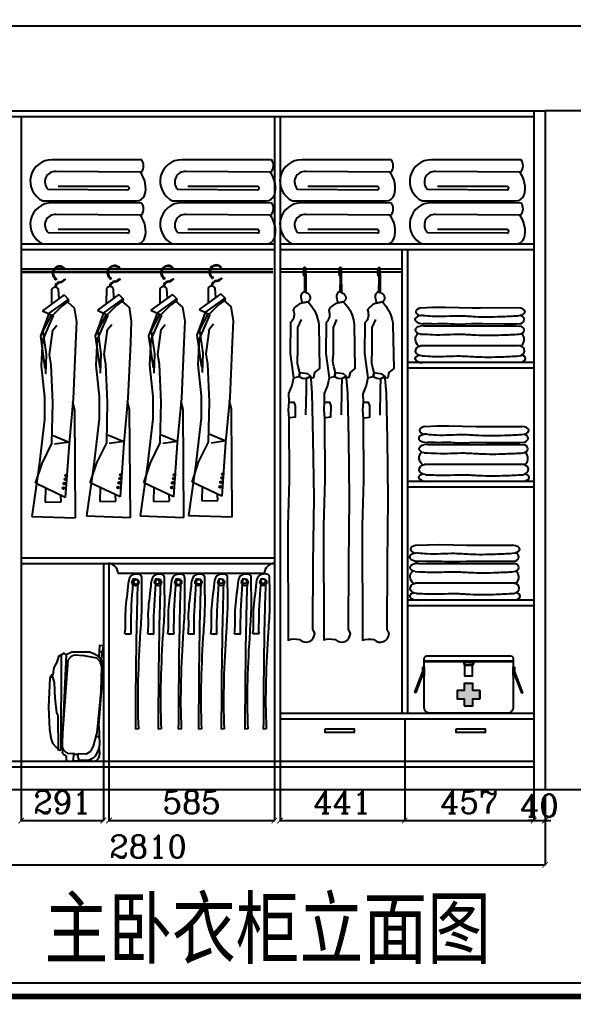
# Model space of a CAD drawing. Header units: millimetres. Extents: x 512961 to 1001058, y -961995 to -458543.
# Drawn here: x 901992 to 903953, y -886619 to -883153 of the extents above; entities that cross this region are included whole.
import ezdxf

# ---------------------------------------------------------------- set-up
doc = ezdxf.new("R2010")
doc.units = ezdxf.units.MM
doc.header["$MEASUREMENT"] = 0
doc.header["$PDMODE"] = 3
doc.layers.get('0').update_dxf_attribs({"linetype": 'CONTINUOUS'})
doc.layers.get('DEFPOINTS').update_dxf_attribs({"linetype": 'CONTINUOUS'})
for name, color, linetype in [('txt', 7, 'CONTINUOUS'), ('WINDOW', 5, 'CONTINUOUS'), ('家具内线', 8, 'CONTINUOUS'), ('家具外线', 4, 'CONTINUOUS'), ('衣服', 7, 'CONTINUOUS')]:
    doc.layers.add(name, color=color, linetype=linetype)
doc.styles.get("Standard").update_dxf_attribs({"font": 'complex.shx', "bigfont": 'hzxy.shx'})
doc.dimstyles.new('LMDIM40', dxfattribs={"dimtxt": 80, "dimasz": 20, "dimexe": 0, "dimexo": 0, "dimgap": 25, "dimtad": 1, "dimdec": 0, "dimzin": 0, "dimdsep": 46, "dimtxsty": 'Standard', "dimblk1": 'DOT', "dimblk2": 'DOT', "dimsah": 1, "dimcen": 0, "dimclrd": 2, "dimclre": 2, "dimclrt": 2, "dimadec": 0, "dimazin": 0, "dimtfac": 1, "dimtdec": 0, "dimtmove": 2, "dimatfit": 3, "dimldrblk": 'DOT', "dimfxl": 0, "dimtolj": 1, "dimtzin": 0, "dimarcsym": 0})

# ---------------------------------------------------------------- blocks, each defined once
blk = doc.blocks.new('F10')
at = {"layer": '衣服', "color": 44, "ltscale": 10}
for p, q in [((6634.2, -1150.5), (6620.9, -1151)), ((6634.2, -1150.5), (6958.8, -1150.5)), ((6958.8, -1150.5), (6972.2, -1151)), ((6968.2, -1220.8), (6622.2, -1220.6)), ((6980.8, -1219.9), (6968.2, -1220.8)), ((6616.7, -1279.6), (6629.2, -1280.5)), ((6966.9, -1280.5), (6629.2, -1280.5)), ((6979.4, -1279.6), (6966.9, -1280.5))]:
    blk.add_line(p, q, dxfattribs=at)
at = {"layer": '衣服', "color": 44, "ltscale": 10, "extrusion": (0, 0, -1)}
for centre, major_axis, ratio, start_param, end_param in [((6637.4, -1200.2), (-32, 11.3), 0.862801, -1.192911, 0.471711), ((6624.1, -1165.3), (-20.1, 0.5), 0.720212, -1.479104, 1.392604), ((6627, -1238.4), (22.8, 0.3), 0.800378, 1.607614, 4.511833), ((6641.9, -1267.6), (-38.8, 1.8), 0.43629, -0.88524, 0.83942)]:
    blk.add_ellipse(centre, major_axis=major_axis, ratio=ratio, start_param=start_param, end_param=end_param, dxfattribs=at)
at = {"layer": '衣服', "color": 44, "ltscale": 10}
for centre, major_axis, ratio, start_param, end_param in [((6968.9, -1165.3), (20.1, 0.5), 0.720212, -1.479104, 1.392604), ((6955.6, -1200.2), (32.4, 8.9), 0.926153, -0.967698, 0.517897), ((6967.6, -1238.7), (22.8, 1.6), 0.795435, -1.5312, 1.373019), ((6954.3, -1267.6), (38.8, 1.8), 0.43629, -0.88524, 0.83942)]:
    blk.add_ellipse(centre, major_axis=major_axis, ratio=ratio, start_param=start_param, end_param=end_param, dxfattribs=at)
for points in [[(6621.9, -1179.7), (6641.3, -1179.7), (6671.3, -1182.2), (6715.1, -1181.4), (6765.7, -1178.8), (6829.5, -1184.4), (6901, -1183.6), (6951, -1180.8), (6971.1, -1179.7)], [(6626.4, -1256.7), (6643.1, -1256.7), (6670, -1259.2), (6713.8, -1258.4), (6764.4, -1255.8), (6828.1, -1261.4), (6899.7, -1260.6), (6949.7, -1257.8), (6969.8, -1256.7)]]:
    blk.add_open_spline(points, degree=3, knots=[0, 0, 0, 0, 82.692107, 208.816913, 333.263657, 470.313593, 700.872869, 855.439779, 855.439779, 855.439779, 855.439779], dxfattribs=at)
blk = doc.blocks.new('11111')
at = {"layer": '衣服', "color": 44, "ltscale": 10}
for p, q in [((-8.5, 56.1), (34.5, 58.3)), ((34.5, 58.3), (77.4, 58.5)), ((77.4, 58.5), (174.3, 56.3)), ((174.3, 56.3), (202.9, 56.6)), ((202.9, 56.6), (322, 56.9)), ((322, 56.9), (335.4, 56.4)), ((29.2, -0.5), (0, 0)), ((29.2, -0.5), (29.2, -0.5)), ((34.9, -1.3), (29.2, -0.5)), ((52.2, -0.8), (34.9, -1.3)), ((70.1, -0.5), (52.2, -0.8)), ((84.5, -0.5), (70.1, -0.5)), ((96.7, -1.7), (84.5, -0.5)), ((111.6, -2.3), (96.7, -1.7)), ((135.4, -2.6), (111.6, -2.3)), ((149.9, -1.7), (135.4, -2.6)), ((171, -0.5), (149.9, -1.7)), ((209.8, -1.1), (171, -0.5)), ((287.2, -1.6), (209.8, -1.1)), ((331.4, -1.4), (287.2, -1.6)), ((344, -0.5), (331.4, -1.4))]:
    blk.add_line(p, q, dxfattribs=at)
for centre, major_axis, ratio, start_param, end_param in [((3.2, 42.5), (29.8, 1), 0.504911, 1.957369, 4.267287), ((332.1, 42.3), (-28.5, 0), 0.497449, 1.646974, 4.598653), ((0, 14.6), (29.4, 0), 0.497449, 1.570796, 4.712389), ((318.8, 14.1), (38.7, 1.4), 0.515964, -0.881543, 0.821447)]:
    blk.add_ellipse(centre, major_axis=major_axis, ratio=ratio, start_param=start_param, end_param=end_param, dxfattribs=at)
blk.add_open_spline([(0, 29.2), (10.6, 28.3), (37.5, 25.7), (81.3, 26.5), (131.9, 29.1), (195.7, 23.5), (264.2, 24.3), (314.2, 27.1), (334.3, 28.2)], degree=3, knots=[0, 0, 0, 0, 82.692107, 208.816913, 333.263657, 470.313593, 700.872869, 855.439779, 855.439779, 855.439779, 855.439779], dxfattribs=at)
blk = doc.blocks.new('F5')
at = {"color": 44, "ltscale": 10}
blk.add_blockref('11111', (4873.2, -1278), dxfattribs=at)
blk = doc.blocks.new('16y')
at = {"color": 44}
for points in [[(10706.9, 5570.1, 0.366669), (10695.2, 5550.2, 0.035353), (10700.2, 5530.3, 0.19275), (10667.7, 5505, -0.311404), (10658.7, 5460.6), (10657, 5351.4), (10668.7, 5265.7), (10663.1, 5238.3), (10651.5, 5209.6), (10652, 5179.3), (10650.4, 5152.7), (10652.4, 5121.1), (10653.8, 4903.1), (10648.7, 4742.5), (10649.9, 4338, -0.132042), (10690.5, 4340, 0.663423), (10744.1, 4361.5), (10737.7, 4376.2), (10738.2, 4609.9), (10741.5, 4839.2), (10738.3, 5049.7), (10735.5, 5211.3), (10730.9, 5264.5)], [(10706.9, 5570.1), (10718, 5564.8, -0.581727), (10720.4, 5534), (10700.2, 5530.3), (10720.4, 5534), (10733.5, 5517.6, -0.139646), (10758, 5453.1), (10760.5, 5298.6), (10743.1, 5284.6), (10739.2, 5265.8), (10730.9, 5264.5), (10730.4, 5270), (10720, 5279.3), (10691.5, 5283.1), (10685.7, 5305.3, -0.110439), (10684.2, 5348.7), (10684.2, 5443.5), (10696.7, 5471.9)]]:
    blk.add_lwpolyline(points, format="xyb", dxfattribs=at)
for points in [[(10668.7, 5265.7), (10688.4, 5270.2), (10691.5, 5283.1), (10688.4, 5270.2), (10700.3, 5264.3), (10713.8, 5262.6), (10730.4, 5270), (10713.8, 5262.6), (10713.2, 5223.6), (10711.6, 5134.3)], [(10652, 5179.3), (10670.2, 5179.7), (10674.8, 5166.6), (10674.4, 5125.9), (10657.4, 5123.6), (10652.3, 5123.3)]]:
    blk.add_lwpolyline(points, dxfattribs=at)
at = {"layer": '衣服', "color": 44}
blk.add_lwpolyline([(10705.5, 5625.7), (10704, 5636.3), (10704.9, 5652.3), (10706.6, 5655.2, -0.689315), (10711.3, 5654.4), (10711.8, 5639.4), (10712.1, 5628.8), (10712.4, 5567.5)], format="xyb", dxfattribs=at)
for points in [[(10707.9, 5625.2), (10708.2, 5634.4), (10708.4, 5642.9), (10708.4, 5651.3)], [(10708.4, 5569.4), (10708.9, 5617.5), (10709.3, 5624.2), (10707.9, 5625.2), (10705.5, 5625.7)]]:
    blk.add_lwpolyline(points, dxfattribs=at)
blk = doc.blocks.new('t5d')
at = {"ltscale": 10}
blk.add_hatch(color=8, dxfattribs=at).paths.add_polyline_path([(25841.9, -14914.3), (25841.9, -14939.3), (25871.9, -14939.3), (25871.9, -14914.3), (25896.9, -14914.3), (25896.9, -14884.3), (25871.9, -14884.3), (25871.9, -14859.3), (25841.9, -14859.3), (25841.9, -14884.3), (25816.9, -14884.3), (25816.9, -14914.3)])
at = {"color": 44}
for p, q in [((25700, -14832.1), (25700, -14772.1)), ((25700, -14780.1), (26015, -14780.1)), ((26015, -14780.1), (26015, -14832.1)), ((25816.9, -14884.3), (25816.9, -14914.3)), ((25896.9, -14884.3), (25896.9, -14914.3)), ((26045.4, -14893.4), (26048.2, -14892.3))]:
    blk.add_line(p, q, dxfattribs=at)
at = {"color": 8}
blk.add_line((25700, -14782.1), (26015, -14782.1), dxfattribs=at)
at = {"color": 44, "ltscale": 10}
blk.add_lwpolyline([(25669.7, -14891.7), (25666.9, -14890.6), (25695, -14817.1), (25695, -14802.1), (25700, -14802.1), (25700, -14772.1), (25701.2, -14767.4), (25705, -14763.4), (25710, -14762.1), (26005, -14762.1), (26010, -14763.4), (26013.7, -14767.1), (26015, -14772.1), (26015, -14802.1), (26020, -14802.1), (26020, -14817.1), (26020, -14818.4), (26048.2, -14892.3), (26045.4, -14893.4), (26020, -14826.9), (26020, -14832.1), (26015, -14832.1), (26015, -14945.1), (26013.5, -14952.8), (26009.2, -14959.3), (26001.4, -14964.1), (25995, -14965.1), (25720, -14965.1), (25713.6, -14964.1), (25707.9, -14961.4), (25703.5, -14956.8), (25700.7, -14951), (25700, -14945.1), (25700, -14832.1), (25695, -14832.1), (25695, -14825.2), (25669.7, -14891.7)], dxfattribs=at)
at = {"color": 44}
for points in [[(25843.4, -14784), (25840.3, -14785.4), (25840.3, -14788.6), (25843.8, -14795.1), (25857.5, -14795.1)], [(25843.4, -14785.1), (25841.3, -14786.1), (25841.3, -14788.4), (25844.4, -14794.1), (25857.5, -14794.1)], [(25871.7, -14784), (25874.7, -14785.4), (25874.7, -14788.6), (25871.2, -14795.1), (25857.5, -14795.1)], [(25871.7, -14785.1), (25873.7, -14786.1), (25873.7, -14788.4), (25870.6, -14794.1), (25857.5, -14794.1)], [(25695, -14825.2), (25695, -14802.1), (25700, -14802.1), (25700, -14832.1)], [(26015.1, -14832.1), (26015, -14832.1), (26015, -14802.1), (26020, -14802.1)], [(26020, -14818.4), (26020, -14826.9)], [(25672.9, -14874.9), (25666.9, -14890.6), (25669.7, -14891.7), (25672.9, -14883.3)]]:
    blk.add_lwpolyline(points, dxfattribs=at)
for points in [[(25843.4, -14782.1), (25871.7, -14782.1), (25871.7, -14785.9), (25843.4, -14785.9)], [(25843.8, -14795.1), (25869.9, -14795.1), (25869.9, -14833.5), (25843.8, -14833.5)]]:
    blk.add_lwpolyline(points, close=True, dxfattribs=at)
at = {"color": 8}
blk.add_lwpolyline([(25841.9, -14939.3), (25871.9, -14939.3), (25871.9, -14914.3), (25896.9, -14914.3), (25896.9, -14884.3), (25871.9, -14884.3), (25871.9, -14859.3), (25841.9, -14859.3), (25841.9, -14884.3), (25816.9, -14884.3), (25816.9, -14914.3), (25841.9, -14914.3), (25841.9, -14939.3)], dxfattribs=at)
blk = doc.blocks.new('_ArchTick')
at = {"color": 0, "linetype": 'ByBlock', "const_width": 0.15}
blk.add_lwpolyline([(-0.5, -0.5), (0.5, 0.5)], dxfattribs=at)
blk = doc.blocks.new('*D854')
at = {"layer": 'DEFPOINTS', "color": 0}
for p in [(903812.1, -885903.1), (903852.1, -885903.1), (903852.1, -885985.6)]:
    blk.add_point(p, dxfattribs=at)
at = {"layer": 'txt', "color": 2, "lineweight": -2}
for p, q in [((903812.1, -885903.1), (903812.1, -885985.6)), ((903852.1, -885903.1), (903852.1, -885985.6)), ((903812.1, -885985.6), (903792.1, -885985.6)), ((903812.1, -885985.6), (903852.1, -885985.6)), ((903852.1, -885985.6), (903872.1, -885985.6))]:
    blk.add_line(p, q, dxfattribs=at)
at = {"layer": 'txt', "color": 2, "lineweight": -2, "xscale": 20, "yscale": 20, "zscale": 20}
blk.add_blockref('_ArchTick', (903812.1, -885985.6), dxfattribs=at)
at = {"layer": 'txt', "color": 2, "lineweight": -2, "xscale": 20, "yscale": 20, "zscale": 20, "rotation": 180}
blk.add_blockref('_ArchTick', (903852.1, -885985.6), dxfattribs=at)
at = {"layer": 'txt', "color": 2, "insert": (903832.1, -885933.1), "char_height": 80, "attachment_point": 5}
blk.add_mtext('\\A1;40', dxfattribs=at)
blk = doc.blocks.new('_DOT')
at = {"color": 0, "linetype": 'ByBlock'}
blk.add_line((-0.5, 0), (-1, 0), dxfattribs=at)
at = {"color": 0, "linetype": 'ByBlock', "const_width": 0.5}
blk.add_lwpolyline([(-0.25, 0, 1), (0.25, 0, 1)], format="xyb", close=True, dxfattribs=at)
blk = doc.blocks.new('DOT')
at = {"color": 0, "linetype": 'ByBlock'}
blk.add_line((-0.35, 0), (-1, 0), dxfattribs=at)
at = {"color": 0, "linetype": 'ByBlock', "const_width": 0.35}
blk.add_lwpolyline([(-0.175, 0, 1), (0.175, 0, 1)], format="xyb", close=True, dxfattribs=at)
blk = doc.blocks.new('*D856')
at = {"layer": 'DEFPOINTS', "color": 0}
for p in [(901042.1, -885903.1), (903852.1, -885903.1), (903852.1, -886143.1)]:
    blk.add_point(p, dxfattribs=at)
at = {"layer": 'txt', "color": 2, "lineweight": -2}
for p, q in [((901042.1, -885903.1), (901042.1, -886143.1)), ((903852.1, -885903.1), (903852.1, -886143.1)), ((901042.1, -886143.1), (903852.1, -886143.1))]:
    blk.add_line(p, q, dxfattribs=at)
at = {"layer": 'txt', "color": 2, "lineweight": -2, "xscale": 20, "yscale": 20, "zscale": 20, "rotation": 180}
blk.add_blockref('_ArchTick', (901042.1, -886143.1), dxfattribs=at)
at = {"layer": 'txt', "color": 2, "lineweight": -2, "xscale": 20, "yscale": 20, "zscale": 20}
blk.add_blockref('_ArchTick', (903852.1, -886143.1), dxfattribs=at)
at = {"layer": 'txt', "color": 2, "insert": (902447.1, -886078.1), "char_height": 80, "attachment_point": 5}
blk.add_mtext('\\A1;2810', dxfattribs=at)
blk = doc.blocks.new('rwt')
at = {"color": 44, "ltscale": 10}
for p, q in [((2462.5, -21856.2), (2461.1, -22191.8)), ((2480.2, -21856.5), (2475.6, -21930.1)), ((2497.1, -21861.9), (2485.3, -21875.1)), ((2509.4, -21857.6), (2497.1, -21861.9)), ((2543.7, -21860.1), (2509.4, -21857.6)), ((2587.9, -21867.9), (2543.7, -21860.1)), ((2599.8, -21869.1), (2590.8, -21860.1)), ((2607.9, -21846.1), (2596.5, -21846.1)), ((2485.3, -21875.1), (2465.7, -22149.5)), ((2599.8, -21880.6), (2587.9, -21867.9)), ((2607, -21880.5), (2599.8, -21869.1)), ((2605.4, -21898), (2599.8, -21880.6)), ((2604, -21985), (2605.4, -21898)), ((2429.3, -21926.8), (2436.6, -21954.5)), ((2475.6, -21930.1), (2464.7, -22190.5)), ((2436.6, -21954.5), (2439.8, -22009.4)), ((2589.8, -22132.2), (2604.2, -21975.2)), ((2439.8, -22009.4), (2444.9, -22061.4)), ((2444.9, -22061.4), (2449.8, -22071.6)), ((2449.8, -22071.6), (2451.1, -22192.1)), ((2583.4, -22150.7), (2589.8, -22132.2)), ((2465.7, -22149.5), (2465, -22183.1)), ((2576.1, -22179.2), (2580.7, -22162.4)), ((2580.7, -22162.4), (2583.4, -22150.7)), ((2583.4, -22150.7), (2588.5, -22143.9)), ((2588.5, -22143.9), (2598.7, -22148.3)), ((2451.1, -22192.1), (2456.2, -22194.2)), ((2456.2, -22194.2), (2459.7, -22193)), ((2459.7, -22193), (2462.6, -22190.6)), ((2462.6, -22190.6), (2464.7, -22190.5)), ((2464.7, -22190.5), (2467.5, -22196.9)), ((2465, -22183.1), (2468.6, -22191.6)), ((2467.5, -22196.9), (2466, -22201.2)), ((2466, -22201.2), (2472.4, -22210.8)), ((2468.6, -22191.6), (2477.9, -22201)), ((2472.4, -22210.8), (2479.4, -22215.1)), ((2477.9, -22201), (2485, -22205)), ((2485, -22205), (2506.5, -22204.8)), ((2506.5, -22204.8), (2502.7, -22231.1)), ((2506.5, -22204.8), (2509.1, -22208.2)), ((2509.1, -22208.2), (2520.2, -22208.2)), ((2522.3, -22207.1), (2520, -22215)), ((2520.2, -22208.2), (2524.4, -22206)), ((2524.4, -22206), (2551.8, -22207.1)), ((2551.8, -22207.1), (2566.9, -22197)), ((2566.9, -22197), (2576.1, -22179.2)), ((2520, -22215), (2523.9, -22228.7))]:
    blk.add_line(p, q, dxfattribs=at)
blk.add_lwpolyline([(2611.3, -21824.3), (2598.1, -21823), (2598.1, -21823), (2598.1, -21823), (2595.3, -21864.6), (2590.8, -21860.1), (2577, -21852.6), (2562.7, -21846.9), (2499.6, -21846.9), (2480.2, -21856.5), (2472.9, -21850.2), (2452, -21862.2), (2447, -21882.8), (2435.8, -21901.8), (2432.8, -21926.8), (2429.3, -21926.8), (2422.4, -21939.5), (2416.9, -22040.3), (2420.8, -22120.1), (2426.3, -22154.7), (2431.6, -22168.9), (2443.7, -22183.1), (2447.8, -22184.1), (2451.1, -22192.1), (2456.2, -22194.2), (2459.7, -22193), (2462.6, -22190.6), (2464.7, -22190.7), (2467.5, -22196.9), (2466, -22201.2), (2472.4, -22210.8), (2479.4, -22215.1), (2479.4, -22226.3), (2481.8, -22233.2), (2497.7, -22233.2), (2502.7, -22231.1), (2518, -22231.4), (2523.9, -22228.7), (2561.9, -22228.8), (2574.6, -22233.2), (2578.3, -22232.8, 0.240494), (2593.7, -22223.1), (2596.9, -22217.8), (2598.7, -22205.5), (2597.6, -22192.1), (2596.1, -22185.3), (2596.1, -22185.3), (2598.4, -22172.8), (2596.9, -22108.5), (2595.2, -22107.5), (2609.6, -21925.5), (2610.3, -21896.5), (2607, -21880.5), (2603.4, -21874.8), (2611.3, -21824.3), (2611.3, -21824.3), (2611.3, -21824.3)], format="xyb", dxfattribs=at)
blk.add_lwpolyline([(2596.1, -22185.3), (2590.4, -22197.9), (2583.7, -22213.4), (2575.7, -22221.5), (2561.2, -22228.8)], dxfattribs=at)
blk = doc.blocks.new('A$C122E0A23')
at = {"layer": '衣服', "color": 44}
for p, q in [((388.2, 254), (91.4, 255.9)), ((393.7, 255.4), (388.2, 254)), ((847.7, 254), (550.9, 255.9)), ((853.2, 255.4), (847.7, 254)), ((62.6, 193), (344.3, 190.8)), ((342.9, 202.9), (98.1, 202.9)), ((522.1, 193), (803.8, 190.8)), ((802.4, 202.9), (557.6, 202.9)), ((44, 152.2), (375.5, 152.2)), ((503.6, 152.2), (835, 152.2)), ((388.2, 101.8), (91.4, 103.7)), ((393.7, 103.2), (388.2, 101.8)), ((847.7, 101.8), (550.9, 103.7)), ((853.2, 103.2), (847.7, 101.8)), ((62.6, 40.8), (344.3, 38.6)), ((342.9, 50.7), (98.1, 50.7)), ((522.1, 40.8), (803.8, 38.6)), ((802.4, 50.7), (557.6, 50.7)), ((44, 0), (375.5, 0)), ((503.6, 0), (835, 0))]:
    blk.add_line(p, q, dxfattribs=at)
for centre, radius, start, end in [((76.1, 221.4), 76.3, 89.4543, 245.1656), ((146, -31006.1), 31303.8, 89.54575, 90.12668), ((367, 276.4), 34, 321.7528, 36.8191), ((535.6, 221.4), 76.3, 89.4543, 245.1656), ((605.5, -31006.1), 31303.8, 89.54575, 90.12668), ((826.5, 276.4), 34, 321.7528, 36.8191), ((88.3, 219.2), 36.8, 85.2319, 225.5868), ((319.1, 197.6), 89.2, 343.4184, 39.2187), ((547.8, 219.2), 36.8, 85.2319, 225.5868), ((778.6, 197.6), 89.2, 343.4184, 39.2187), ((344.4, 197), 6.12, 269.2533, 104.177), ((803.9, 197), 6.12, 269.2533, 104.177), ((76.1, 69.2), 76.3, 89.4543, 245.1656), ((146, -31158.3), 31303.8, 89.54575, 90.12668), ((375.5, 183.4), 31.2, 270, 338.975), ((367, 124.2), 34, 321.7528, 36.8191), ((535.6, 69.2), 76.3, 89.4543, 245.1656), ((605.5, -31158.3), 31303.8, 89.54575, 90.12668), ((835, 183.4), 31.2, 270, 338.975), ((826.5, 124.2), 34, 321.7528, 36.8191), ((88.3, 67), 36.8, 85.2319, 225.5868), ((319.1, 45.5), 89.2, 343.4184, 39.2187), ((547.8, 67), 36.8, 85.2319, 225.5868), ((778.6, 45.5), 89.2, 343.4184, 39.2187), ((344.4, 44.8), 6.12, 269.2533, 104.177), ((803.9, 44.8), 6.12, 269.2533, 104.177), ((375.5, 31.2), 31.2, 270, 338.975), ((835, 31.2), 31.2, 270, 338.975)]:
    blk.add_arc(centre, radius, start, end, dxfattribs=at)
blk = doc.blocks.new('A$C235E52F9')
at = {"layer": '家具内线', "ltscale": 500}
for p, q in [((0, 879.8), (893.3, 879.8)), ((893.3, 879.8), (0, 879.8)), ((0, 869.8), (893.3, 869.8)), ((893.3, 869.8), (0, 869.8))]:
    blk.add_line(p, q, dxfattribs=at)
at = {"layer": '衣服', "color": 44}
for p, q in [((110.4, 809), (109.8, 755.9)), ((136.9, 775.9), (135.1, 807.9)), ((304.1, 811), (303.6, 758)), ((330.7, 778), (328.9, 809.9)), ((493.7, 811), (493.2, 758)), ((520.3, 778), (518.5, 809.9)), ((664.8, 813.1), (664.2, 760)), ((691.3, 780.1), (689.5, 812)), ((154.3, 788.8), (78.5, 732.7)), ((99.9, 722.6), (169.9, 773.1)), ((171.2, 767.6), (146.6, 749.1)), ((154.3, 788.8), (169.9, 773.1)), ((166.4, 763.9), (190.3, 743.3)), ((171.2, 767.6), (169.9, 773.1)), ((348, 790.8), (272.3, 734.8)), ((293.7, 724.7), (363.6, 775.2)), ((365, 769.7), (340.3, 751.2)), ((348, 790.8), (363.6, 775.2)), ((360.1, 766), (384, 745.3)), ((365, 769.7), (363.6, 775.2)), ((537.6, 790.8), (461.9, 734.8)), ((483.3, 724.7), (553.2, 775.2)), ((554.6, 769.7), (529.9, 751.2)), ((537.6, 790.8), (553.2, 775.2)), ((549.7, 766), (573.6, 745.3)), ((554.6, 769.7), (553.2, 775.2)), ((708.6, 792.9), (632.9, 736.9)), ((654.3, 726.8), (724.3, 777.2)), ((725.6, 771.7), (701, 753.2)), ((708.6, 792.9), (724.3, 777.2)), ((720.7, 768.1), (744.6, 747.4)), ((725.6, 771.7), (724.3, 777.2)), ((78.5, 732.7), (115.6, 715.3)), ((113.4, 716.3), (146.6, 749.1)), ((190.5, 743.2), (198.1, 693.5)), ((272.3, 734.8), (309.3, 717.3)), ((307.1, 718.4), (340.3, 751.2)), ((384.2, 745.3), (391.9, 695.6)), ((461.9, 734.8), (498.9, 717.3)), ((496.7, 718.4), (529.9, 751.2)), ((573.8, 745.3), (581.5, 695.6)), ((632.9, 736.9), (670, 719.4)), ((667.8, 720.4), (701, 753.2)), ((744.9, 747.4), (752.5, 697.6)), ((99.9, 722.6), (70.4, 642.7)), ((115.6, 715.5), (78.3, 629.2)), ((79.5, 659), (110.4, 717.7)), ((198.1, 693.5), (195.2, 617.5)), ((293.7, 724.7), (264.1, 644.7)), ((309.4, 717.5), (272, 631.3)), ((273.3, 661.1), (304.1, 719.8)), ((391.9, 695.6), (388.9, 619.6)), ((483.3, 724.7), (453.7, 644.7)), ((499, 717.5), (461.6, 631.3)), ((462.9, 661.1), (493.7, 719.8)), ((581.5, 695.6), (578.5, 619.6)), ((654.3, 726.8), (624.7, 646.8)), ((670, 719.6), (632.7, 633.3)), ((633.9, 663.1), (664.7, 721.8)), ((752.5, 697.6), (749.6, 621.6)), ((79.5, 659), (90.9, 578.3)), ((102.7, 576.5), (114.4, 664.3)), ((114.4, 664.3), (129, 681.8)), ((273.3, 661.1), (284.6, 580.4)), ((296.4, 578.6), (308.1, 666.3)), ((308.1, 666.3), (322.8, 683.9)), ((462.9, 661.1), (474.2, 580.4)), ((486, 578.6), (497.7, 666.3)), ((497.7, 666.3), (512.4, 683.9)), ((633.9, 663.1), (645.3, 582.4)), ((657.1, 580.7), (668.8, 668.4)), ((668.8, 668.4), (683.4, 686)), ((70.4, 642.7), (86.8, 529)), ((78.3, 629.2), (73.4, 538.5)), ((264.1, 644.7), (280.5, 531.1)), ((272, 631.3), (267.2, 540.6)), ((453.7, 644.7), (470.1, 531.1)), ((461.6, 631.3), (456.8, 540.6)), ((624.7, 646.8), (641.2, 533.1)), ((632.7, 633.3), (627.8, 542.6)), ((195.2, 617.5), (186.4, 421.6)), ((388.9, 619.6), (380.2, 423.6)), ((578.5, 619.6), (569.8, 423.6)), ((749.6, 621.6), (740.8, 425.7)), ((90.9, 578.3), (88.2, 509.8)), ((108.6, 541.5), (102.7, 576.5)), ((284.6, 580.4), (281.9, 511.9)), ((302.3, 543.5), (296.4, 578.6)), ((474.2, 580.4), (471.5, 511.9)), ((491.9, 543.5), (486, 578.6)), ((645.3, 582.4), (642.6, 513.9)), ((662.9, 545.6), (657.1, 580.7)), ((73.4, 538.5), (85.1, 427.4)), ((114.4, 406.9), (108.6, 541.5)), ((267.2, 540.6), (278.9, 429.5)), ((308.1, 409), (302.3, 543.5)), ((456.8, 540.6), (468.5, 429.5)), ((497.7, 409), (491.9, 543.5)), ((627.8, 542.6), (639.5, 431.5)), ((668.8, 411), (662.9, 545.6)), ((85.1, 427.4), (85.1, 348.4)), ((186.4, 421.6), (171.8, 263.6)), ((278.9, 429.5), (278.9, 350.5)), ((380.2, 423.6), (365.5, 265.7)), ((468.5, 429.5), (468.5, 350.5)), ((569.8, 423.6), (555.1, 265.7)), ((639.5, 431.5), (639.5, 352.6)), ((740.8, 425.7), (726.2, 267.7)), ((111.5, 263.6), (114.4, 406.9)), ((192.3, 380.6), (185.3, 409.6)), ((305.2, 265.7), (308.1, 409)), ((386, 382.7), (379, 411.6)), ((388.9, 2.1), (386, 382.7)), ((494.8, 265.7), (497.7, 409)), ((575.6, 382.7), (568.6, 411.6)), ((578.5, 2.1), (575.6, 382.7)), ((665.9, 267.7), (668.8, 411)), ((746.7, 384.7), (739.7, 413.7)), ((749.6, 4.1), (746.7, 384.7)), ((85.1, 348.4), (64.7, 177.4)), ((195.2, 0), (192.3, 380.6)), ((278.9, 350.5), (258.4, 179.4)), ((468.5, 350.5), (448, 179.4)), ((639.5, 352.6), (619, 181.5)), ((115.8, 291.9), (172.2, 268.4)), ((309.5, 293.9), (365.9, 270.5)), ((499.1, 293.9), (555.5, 270.5)), ((670.1, 296), (726.5, 272.5)), ((76.4, 193), (111.5, 263.6)), ((172.2, 268.4), (120.5, 260.9)), ((171.8, 263.6), (158.6, 72.9)), ((270.1, 195.1), (305.2, 265.7)), ((365.9, 270.5), (314.2, 262.9)), ((365.5, 265.7), (352.3, 74.9)), ((459.7, 195.1), (494.8, 265.7)), ((555.5, 270.5), (503.8, 262.9)), ((555.1, 265.7), (541.9, 74.9)), ((630.7, 197.1), (665.9, 267.7)), ((726.5, 272.5), (674.8, 265)), ((726.2, 267.7), (713, 77)), ((64.7, 178.4), (40.5, 4.9)), ((53.2, 122.6), (76.4, 193)), ((64.7, 177.4), (64.7, 178.4)), ((258.4, 180.5), (234.2, 7)), ((247, 124.6), (270.1, 195.1)), ((258.4, 179.4), (258.4, 180.5)), ((448, 180.5), (423.8, 7)), ((436.6, 124.6), (459.7, 195.1)), ((448, 179.4), (448, 180.5)), ((619, 182.5), (594.9, 9)), ((607.6, 126.7), (630.7, 197.1)), ((619, 181.5), (619, 182.5)), ((158.6, 72.9), (53.2, 122.6)), ((88.6, 105.9), (87.8, 56.2)), ((352.3, 74.9), (247, 124.6)), ((282.3, 108), (281.5, 58.3)), ((541.9, 74.9), (436.6, 124.6)), ((471.9, 108), (471.1, 58.3)), ((713, 77), (607.6, 126.7)), ((643, 110), (642.1, 60.4)), ((143.7, 57.2), (143, 80.2)), ((337.4, 59.3), (336.7, 82.3)), ((527, 59.3), (526.3, 82.3)), ((698, 61.3), (697.3, 84.4)), ((87.8, 56.2), (143.7, 57.2)), ((281.5, 58.3), (337.4, 59.3)), ((471.1, 58.3), (527, 59.3)), ((642.1, 60.4), (698, 61.3)), ((40.5, 4.9), (195.2, 0)), ((234.2, 7), (388.9, 2.1)), ((423.8, 7), (578.5, 2.1)), ((594.9, 9), (749.6, 4.1))]:
    blk.add_line(p, q, dxfattribs=at)
for centre, radius in [((124.8, 845.4), 2.65), ((318.5, 847.5), 2.65), ((508.1, 847.5), 2.65), ((679.2, 849.5), 2.65), ((159.2, 137.3), 3.29), ((161.6, 150.7), 3.29), ((353, 139.4), 3.29), ((355.3, 152.7), 3.29), ((542.6, 139.4), 3.29), ((544.9, 152.7), 3.29), ((713.6, 141.4), 3.29), ((715.9, 154.8), 3.29), ((152.2, 105.6), 3.29), ((155.2, 122), 3.29), ((345.9, 107.7), 3.29), ((348.9, 124), 3.29), ((535.5, 107.7), 3.29), ((538.5, 124), 3.29), ((706.6, 109.8), 3.29), ((709.6, 126.1), 3.29)]:
    blk.add_circle(centre, radius, dxfattribs=at)
for centre, radius, start, end in [((138.4, 865.6), 25.1, 58.8889, 230.4094), ((138.4, 865.6), 22.4, 58.8889, 230.4094), ((136.3, 862), 26.6, 46.2084, 58.8889), ((136.3, 862), 29.3, 40.831, 58.8889), ((332.2, 867.6), 25.1, 58.8889, 230.4094), ((332.2, 867.6), 22.4, 58.8889, 230.4094), ((330, 864), 26.6, 46.2084, 58.8889), ((330, 864), 29.3, 40.831, 58.8889), ((521.8, 867.6), 25.1, 58.8889, 230.4094), ((521.8, 867.6), 22.4, 58.8889, 230.4094), ((519.6, 864), 26.6, 46.2084, 58.8889), ((519.6, 864), 29.3, 40.831, 58.8889), ((692.8, 869.7), 25.1, 58.8889, 230.4094), ((692.8, 869.7), 22.4, 58.8889, 230.4094), ((690.7, 866.1), 26.6, 46.2084, 58.8889), ((690.7, 866.1), 29.3, 40.831, 58.8889), ((143.2, 813.9), 22, 98.1438, 177.8717), ((143.2, 813.9), 19.2, 98.1438, 177.7449), ((136.3, 862), 26.6, 278.1438, 320.7311), ((136.3, 862), 29.3, 278.1438, 325.0188), ((336.9, 815.9), 22, 98.1438, 177.8717), ((336.9, 815.9), 19.2, 98.1438, 177.7449), ((330, 864), 26.6, 278.1438, 320.7311), ((330, 864), 29.3, 278.1438, 325.0188), ((526.5, 815.9), 22, 98.1438, 177.8717), ((526.5, 815.9), 19.2, 98.1438, 177.7449), ((519.6, 864), 26.6, 278.1438, 320.7311), ((519.6, 864), 29.3, 278.1438, 325.0188), ((697.5, 818), 22, 98.1438, 177.8717), ((697.5, 818), 19.2, 98.1438, 177.7449), ((690.7, 866.1), 26.6, 278.1438, 320.7311), ((690.7, 866.1), 29.3, 278.1438, 325.0188), ((122.5, 802.2), 13.9, 24.2419, 150.7783), ((316.2, 804.2), 13.9, 24.2419, 150.7783), ((505.8, 804.2), 13.9, 24.2419, 150.7783), ((676.9, 806.3), 13.9, 24.2419, 150.7783)]:
    blk.add_arc(centre, radius, start, end, dxfattribs=at)
blk = doc.blocks.new('*D1144')
at = {"layer": 'DEFPOINTS', "color": 0}
for p in [(901998.1, -885776.6), (902288.7, -885776.6), (902288.7, -885986.1)]:
    blk.add_point(p, dxfattribs=at)
at = {"layer": 'txt', "color": 2, "lineweight": -2}
for p, q in [((901998.1, -885776.6), (901998.1, -885986.1)), ((902288.7, -885776.6), (902288.7, -885986.1)), ((901998.1, -885986.1), (902288.7, -885986.1))]:
    blk.add_line(p, q, dxfattribs=at)
at = {"layer": 'txt', "color": 2, "lineweight": -2, "xscale": 20, "yscale": 20, "zscale": 20, "rotation": 180}
blk.add_blockref('_ArchTick', (901998.1, -885986.1), dxfattribs=at)
at = {"layer": 'txt', "color": 2, "lineweight": -2, "xscale": 20, "yscale": 20, "zscale": 20}
blk.add_blockref('_ArchTick', (902288.7, -885986.1), dxfattribs=at)
at = {"layer": 'txt', "color": 2, "insert": (902143.4, -885921.1), "char_height": 80, "attachment_point": 5}
blk.add_mtext('\\A1;291', dxfattribs=at)
blk = doc.blocks.new('*D1145')
at = {"layer": 'DEFPOINTS', "color": 0}
for p in [(902308.7, -885776.6), (902894.1, -885776.6), (902894.1, -885986.1)]:
    blk.add_point(p, dxfattribs=at)
at = {"layer": 'txt', "color": 2, "lineweight": -2}
for p, q in [((902308.7, -885776.6), (902308.7, -885986.1)), ((902894.1, -885776.6), (902894.1, -885986.1)), ((902308.7, -885986.1), (902894.1, -885986.1))]:
    blk.add_line(p, q, dxfattribs=at)
at = {"layer": 'txt', "color": 2, "lineweight": -2, "xscale": 20, "yscale": 20, "zscale": 20, "rotation": 180}
blk.add_blockref('_ArchTick', (902308.7, -885986.1), dxfattribs=at)
at = {"layer": 'txt', "color": 2, "lineweight": -2, "xscale": 20, "yscale": 20, "zscale": 20}
blk.add_blockref('_ArchTick', (902894.1, -885986.1), dxfattribs=at)
at = {"layer": 'txt', "color": 2, "insert": (902601.4, -885921.1), "char_height": 80, "attachment_point": 5}
blk.add_mtext('\\A1;585', dxfattribs=at)
blk = doc.blocks.new('*D1146')
at = {"layer": 'DEFPOINTS', "color": 0}
for p in [(902914.1, -885776.6), (903355.4, -885776.6), (903355.4, -885986.1)]:
    blk.add_point(p, dxfattribs=at)
at = {"layer": 'txt', "color": 2, "lineweight": -2}
for p, q in [((902914.1, -885776.6), (902914.1, -885986.1)), ((903355.4, -885776.6), (903355.4, -885986.1)), ((902914.1, -885986.1), (903355.4, -885986.1))]:
    blk.add_line(p, q, dxfattribs=at)
at = {"layer": 'txt', "color": 2, "lineweight": -2, "xscale": 20, "yscale": 20, "zscale": 20, "rotation": 180}
blk.add_blockref('_ArchTick', (902914.1, -885986.1), dxfattribs=at)
at = {"layer": 'txt', "color": 2, "lineweight": -2, "xscale": 20, "yscale": 20, "zscale": 20}
blk.add_blockref('_ArchTick', (903355.4, -885986.1), dxfattribs=at)
at = {"layer": 'txt', "color": 2, "insert": (903134.7, -885921.1), "char_height": 80, "attachment_point": 5}
blk.add_mtext('\\A1;441', dxfattribs=at)
blk = doc.blocks.new('*D1147')
at = {"layer": 'DEFPOINTS', "color": 0}
for p in [(903355.4, -885776.6), (903812.1, -885776.6), (903812.1, -885986.1)]:
    blk.add_point(p, dxfattribs=at)
at = {"layer": 'txt', "color": 2, "lineweight": -2}
for p, q in [((903355.4, -885776.6), (903355.4, -885986.1)), ((903812.1, -885776.6), (903812.1, -885986.1)), ((903355.4, -885986.1), (903812.1, -885986.1))]:
    blk.add_line(p, q, dxfattribs=at)
at = {"layer": 'txt', "color": 2, "lineweight": -2, "xscale": 20, "yscale": 20, "zscale": 20, "rotation": 180}
blk.add_blockref('_ArchTick', (903355.4, -885986.1), dxfattribs=at)
at = {"layer": 'txt', "color": 2, "lineweight": -2, "xscale": 20, "yscale": 20, "zscale": 20}
blk.add_blockref('_ArchTick', (903812.1, -885986.1), dxfattribs=at)
at = {"layer": 'txt', "color": 2, "insert": (903583.7, -885921.1), "char_height": 80, "attachment_point": 5}
blk.add_mtext('\\A1;457', dxfattribs=at)

msp = doc.modelspace()

# ---------------------------------------------------------------- linework, layer by layer
at = {"const_width": 19.9}
msp.add_lwpolyline([(900019.2, -886608.6), (907221.1, -886608.6), (907221.1, -881381.7), (900019.2, -881381.7)], close=True, dxfattribs=at)
at = {"color": 4}
msp.add_lwpolyline([(900069.2, -881435), (900069.2, -886559.6), (906109.5, -886559.6), (906109.5, -881435)], close=True, dxfattribs=at)
at = {"layer": 'WINDOW'}
for p, q in [((905466.3, -883176.6), (900802.1, -883176.6)), ((905226.3, -883476.6), (903852.1, -883476.6)), ((900641.7, -885876.6), (905611.7, -885876.6))]:
    msp.add_line(p, q, dxfattribs=at)
at = {"layer": '家具内线', "ltscale": 500}
for p, q in [((902914.1, -884035.2), (903345.2, -884035.2)), ((902914.1, -884045.2), (903345.2, -884045.2))]:
    msp.add_line(p, q, dxfattribs=at)
at = {"layer": '家具外线'}
for p, q in [((901042.1, -883476.6), (903852.1, -883476.6)), ((901042.1, -883476.6), (903852.1, -883476.6)), ((903812.1, -883476.6), (903812.1, -885876.6)), ((903852.1, -883476.6), (903852.1, -885876.6)), ((901082.1, -883496.6), (903812.1, -883496.6)), ((901998.1, -883496.6), (901998.1, -885776.6)), ((902894.1, -883496.6), (902894.1, -885776.6)), ((902914.1, -883496.6), (902914.1, -885776.6)), ((901998.1, -883946.6), (902894.1, -883946.6)), ((901998.1, -883966.6), (902894.1, -883966.6)), ((902914.1, -883946.6), (903812.1, -883946.6)), ((902914.1, -883966.6), (903812.1, -883966.6)), ((903345.2, -883966.6), (903345.2, -885606.6)), ((903365.2, -883966.6), (903365.2, -885606.6)), ((903812.1, -884366.6), (903365.2, -884366.6)), ((903812.1, -884386.6), (903365.2, -884386.6)), ((903812.1, -884786.6), (903365.2, -884786.6)), ((903812.1, -884806.6), (903365.2, -884806.6)), ((901998.1, -885056.6), (902894.1, -885056.6)), ((901998.1, -885076.6), (902894.1, -885076.6)), ((902288.7, -885076.6), (902288.7, -885776.6)), ((902308.7, -885076.6), (902308.7, -885776.6)), ((903812.1, -885206.6), (903365.2, -885206.6)), ((903812.1, -885226.6), (903365.2, -885226.6)), ((902914.1, -885606.6), (903812.1, -885606.6)), ((902914.1, -885626.6), (903812.1, -885626.6)), ((903355.4, -885626.6), (903355.4, -885776.6)), ((901102.1, -885776.6), (903812.1, -885776.6)), ((901082.1, -885796.6), (903812.1, -885796.6)), ((903432.1, -885796.6), (903812.1, -885796.6))]:
    msp.add_line(p, q, dxfattribs=at)
for points in [[(903073.7, -885661.3), (903176.2, -885661.3), (903176.2, -885674.8), (903073.7, -885674.8)], [(903537.2, -885661.3), (903639.7, -885661.3), (903639.7, -885674.8), (903537.2, -885674.8)]]:
    msp.add_lwpolyline(points, close=True, dxfattribs=at)
at = {"layer": '衣服', "color": 44}
for p, q in [((902858.7, -885112.3), (902341.1, -885112.3)), ((902413.8, -885661.5), (902402.1, -885662.6)), ((902494.4, -885661.5), (902482.7, -885662.6)), ((902565.8, -885661.5), (902554.1, -885662.6)), ((902637.2, -885661.5), (902625.5, -885662.6)), ((902717.7, -885661.5), (902706, -885662.6)), ((902801.3, -885661.5), (902789.6, -885662.6)), ((902866.6, -885661.2), (902854.9, -885662.3))]:
    msp.add_line(p, q, dxfattribs=at)
for centre, radius in [((902402, -885143.5), 12), ((902404.6, -885142.5), 8.53), ((902478.3, -885141.6), 8.53), ((902482.5, -885143.5), 12), ((902553.9, -885143.5), 12), ((902554.9, -885143.5), 8.53), ((902625.3, -885143.5), 12), ((902626.8, -885141.6), 8.53), ((902705.9, -885143.5), 12), ((902704.3, -885139.7), 8.53), ((902789.5, -885143.5), 12), ((902787.9, -885139.7), 8.53), ((902854.7, -885143.2), 12), ((902853.2, -885139.4), 8.53)]:
    msp.add_circle(centre, radius, dxfattribs=at)
for centre, start, end in [((902305.3, -885112.3), 0, 90), ((902894.5, -885112.3), 90, 180)]:
    msp.add_arc(centre, 35.7, start, end, dxfattribs=at)
for points, knots in [([(902413.8, -885661.5), (902408.6, -885547.2), (902414.5, -885403.2), (902427.2, -885223.6), (902424.4, -885165), (902424.8, -885114.9), (902401.7, -885113.1), (902378.6, -885121.8), (902374.4, -885182.8), (902363, -885243.2), (902367.7, -885302.3), (902364.2, -885325.2)], [0, 0, 0, 0, 428.516837, 544.203019, 664.137455, 677.621305, 701.749401, 722.125787, 770.743064, 895.133582, 980.731534, 980.731534, 980.731534, 980.731534]), ([(902494.4, -885661.5), (902489.1, -885547.2), (902495, -885403.2), (902507.7, -885223.6), (902504.9, -885165), (902505.3, -885114.9), (902482.2, -885113.1), (902459.1, -885121.8), (902454.9, -885182.8), (902443.6, -885243.2), (902448.3, -885302.3), (902444.8, -885325.2)], [0, 0, 0, 0, 428.516837, 544.203019, 664.137455, 677.621305, 701.749401, 722.125787, 770.743064, 895.133582, 980.731534, 980.731534, 980.731534, 980.731534]), ([(902565.8, -885661.5), (902560.5, -885547.2), (902566.4, -885403.2), (902579.1, -885223.6), (902576.3, -885165), (902576.7, -885114.9), (902553.6, -885113.1), (902530.5, -885121.8), (902526.3, -885182.8), (902515, -885243.2), (902519.7, -885302.3), (902516.2, -885325.2)], [0, 0, 0, 0, 428.516837, 544.203019, 664.137455, 677.621305, 701.749401, 722.125787, 770.743064, 895.133582, 980.731534, 980.731534, 980.731534, 980.731534]), ([(902637.2, -885661.5), (902631.9, -885547.2), (902637.8, -885403.2), (902650.5, -885223.6), (902647.7, -885165), (902648.1, -885114.9), (902625, -885113.1), (902601.9, -885121.8), (902597.7, -885182.8), (902586.4, -885243.2), (902591, -885302.3), (902587.6, -885325.2)], [0, 0, 0, 0, 428.516837, 544.203019, 664.137455, 677.621305, 701.749401, 722.125787, 770.743064, 895.133582, 980.731534, 980.731534, 980.731534, 980.731534]), ([(902717.7, -885661.5), (902712.4, -885547.2), (902718.3, -885403.2), (902731.1, -885223.6), (902728.3, -885165), (902728.7, -885114.9), (902705.5, -885113.1), (902682.4, -885121.8), (902678.3, -885182.8), (902666.9, -885243.2), (902671.6, -885302.3), (902668.1, -885325.2)], [0, 0, 0, 0, 428.516837, 544.203019, 664.137455, 677.621305, 701.749401, 722.125787, 770.743064, 895.133582, 980.731534, 980.731534, 980.731534, 980.731534]), ([(902801.3, -885661.5), (902796, -885547.2), (902801.9, -885403.2), (902814.7, -885223.6), (902811.9, -885165), (902812.3, -885114.9), (902789.1, -885113.1), (902766, -885121.8), (902761.9, -885182.8), (902750.5, -885243.2), (902755.2, -885302.3), (902751.7, -885325.2)], [0, 0, 0, 0, 428.516837, 544.203019, 664.137455, 677.621305, 701.749401, 722.125787, 770.743064, 895.133582, 980.731534, 980.731534, 980.731534, 980.731534]), ([(902866.6, -885661.2), (902861.3, -885546.9), (902867.2, -885402.9), (902879.9, -885223.3), (902877.1, -885164.6), (902877.5, -885114.6), (902854.4, -885112.8), (902831.3, -885121.4), (902827.1, -885182.5), (902815.8, -885242.9), (902820.4, -885302), (902817, -885324.9)], [0, 0, 0, 0, 428.516837, 544.203019, 664.137455, 677.621305, 701.749401, 722.125787, 770.743064, 895.133582, 980.731534, 980.731534, 980.731534, 980.731534]), ([(902394.5, -885128.7), (902390.5, -885180.1), (902385.3, -885245.6), (902385.6, -885311.2), (902385.7, -885325.2)], [0, 0, 0, 0, 193.394932, 246.046188, 246.046188, 246.046188, 246.046188]), ([(902475, -885128.7), (902471, -885180.1), (902465.9, -885245.6), (902466.2, -885311.2), (902466.3, -885325.2)], [0, 0, 0, 0, 193.394932, 246.046188, 246.046188, 246.046188, 246.046188]), ([(902546.4, -885128.7), (902542.4, -885180.1), (902537.3, -885245.6), (902537.6, -885311.2), (902537.7, -885325.2)], [0, 0, 0, 0, 193.394932, 246.046188, 246.046188, 246.046188, 246.046188]), ([(902617.8, -885128.7), (902613.8, -885180.1), (902608.7, -885245.6), (902609, -885311.2), (902609.1, -885325.2)], [0, 0, 0, 0, 193.394932, 246.046188, 246.046188, 246.046188, 246.046188]), ([(902698.4, -885128.7), (902694.3, -885180.1), (902689.2, -885245.6), (902689.5, -885311.2), (902689.6, -885325.2)], [0, 0, 0, 0, 193.394932, 246.046188, 246.046188, 246.046188, 246.046188]), ([(902782, -885128.7), (902777.9, -885180.1), (902772.8, -885245.6), (902773.1, -885311.2), (902773.2, -885325.2)], [0, 0, 0, 0, 193.394932, 246.046188, 246.046188, 246.046188, 246.046188]), ([(902847.2, -885128.3), (902843.2, -885179.8), (902838.1, -885245.3), (902838.4, -885310.9), (902838.5, -885324.9)], [0, 0, 0, 0, 193.394932, 246.046188, 246.046188, 246.046188, 246.046188])]:
    msp.add_open_spline(points, degree=3, knots=knots, dxfattribs=at)
for points in [[(902410.3, -885135.7), (902406.8, -885264.4), (902402.1, -885662.6)], [(902490.9, -885135.7), (902487.4, -885264.4), (902482.7, -885662.6)], [(902562.3, -885135.7), (902558.8, -885264.4), (902554.1, -885662.6)], [(902633.7, -885135.7), (902630.2, -885264.4), (902625.5, -885662.6)], [(902714.2, -885135.7), (902710.7, -885264.4), (902706, -885662.6)], [(902797.8, -885135.7), (902794.3, -885264.4), (902789.6, -885662.6)], [(902863.1, -885135.4), (902859.6, -885264.1), (902854.9, -885662.3)]]:
    msp.add_spline(points, degree=3, dxfattribs=at)
for points in [[(902365.4, -885325.2), (902372.8, -885325.2), (902380.2, -885325.2), (902387.6, -885325.2)], [(902445.9, -885325.2), (902453.3, -885325.2), (902460.7, -885325.2), (902468.1, -885325.2)], [(902517.3, -885325.2), (902524.7, -885325.2), (902532.1, -885325.2), (902539.5, -885325.2)], [(902588.7, -885325.2), (902596.1, -885325.2), (902603.5, -885325.2), (902610.9, -885325.2)], [(902669.3, -885325.2), (902676.7, -885325.2), (902684.1, -885325.2), (902691.5, -885325.2)], [(902752.8, -885325.2), (902760.3, -885325.2), (902767.7, -885325.2), (902775.1, -885325.2)], [(902818.1, -885324.9), (902825.5, -885324.9), (902832.9, -885324.9), (902840.3, -885324.9)]]:
    msp.add_open_spline(points, degree=3, dxfattribs=at)

# ---------------------------------------------------------------- block references
at = {"color": 1}
for name, p in [('F5', (898547.7, -882950.8)), ('F10', (896789.3, -883086.1)), ('F5', (898561.1, -883370.8)), ('F10', (896802.7, -883506.1)), ('F5', (898528.8, -883790.8)), ('F10', (896770.4, -883926.1))]:
    msp.add_blockref(name, p, dxfattribs=at)
at = {"color": 2}
msp.add_blockref('rwt', (899677.5, -863543.4), dxfattribs=at)
at = {"color": 0}
msp.add_blockref('t5d', (877724.5, -870641.5), dxfattribs=at)
at = {"layer": 'txt'}
for name, p in [('A$C122E0A23', (902030.4, -883946.6)), ('A$C122E0A23', (902913.9, -883946.6)), ('A$C235E52F9', (901995.4, -884915.9))]:
    msp.add_blockref(name, p, dxfattribs=at)
at = {"layer": '衣服', "color": 44}
for p in [(892292.9, -889685.6), (892418.9, -889685.5), (892555.9, -889686.1)]:
    msp.add_blockref('16y', p, dxfattribs=at)

# ---------------------------------------------------------------- texts
at = {"layer": 'txt', "insert": (902080.2, -886256.1), "char_height": 237.66, "width": 2954, "attachment_point": 1}
msp.add_mtext('主卧衣柜立面图', dxfattribs=at)

# ---------------------------------------------------------------- dimensions: what is measured, and where the dimension line sits
at = {"layer": 'txt'}
for base, p1, p2, picture, middle in [((902288.7, -885986.1), (901998.1, -885776.6), (902288.7, -885776.6), '*D1144', (902143.4, -885921.1)), ((902894.1, -885986.1), (902308.7, -885776.6), (902894.1, -885776.6), '*D1145', (902601.4, -885921.1)), ((903355.4, -885986.1), (902914.1, -885776.6), (903355.4, -885776.6), '*D1146', (903134.7, -885921.1)), ((903812.1, -885986.1), (903355.4, -885776.6), (903812.1, -885776.6), '*D1147', (903583.7, -885921.1)), ((903852.1, -886143.1), (901042.1, -885903.1), (903852.1, -885903.1), '*D856', (902447.1, -886078.1))]:
    dim = msp.add_linear_dim(base=base, p1=p1, p2=p2, dimstyle='LMDIM40', override={"dimblk": 'ArchTick', "dimsah": 0, "dimldrblk": 'DOT'}, dxfattribs=at)
    dim.commit()
    dim.dimension.update_dxf_attribs({"geometry": picture, "text_midpoint": middle})
dim = msp.add_linear_dim(base=(903852.1, -885985.6), p1=(903812.1, -885903.1), p2=(903852.1, -885903.1), dimstyle='LMDIM40', override={"dimblk": 'ArchTick', "dimsah": 0, "dimldrblk": 'DOT'}, dxfattribs=at)
dim.commit()
dim.dimension.update_dxf_attribs({"geometry": '*D854', "text_midpoint": (903832.1, -885933.1), "dimtype": 160})

doc.saveas('drawing.dxf')
